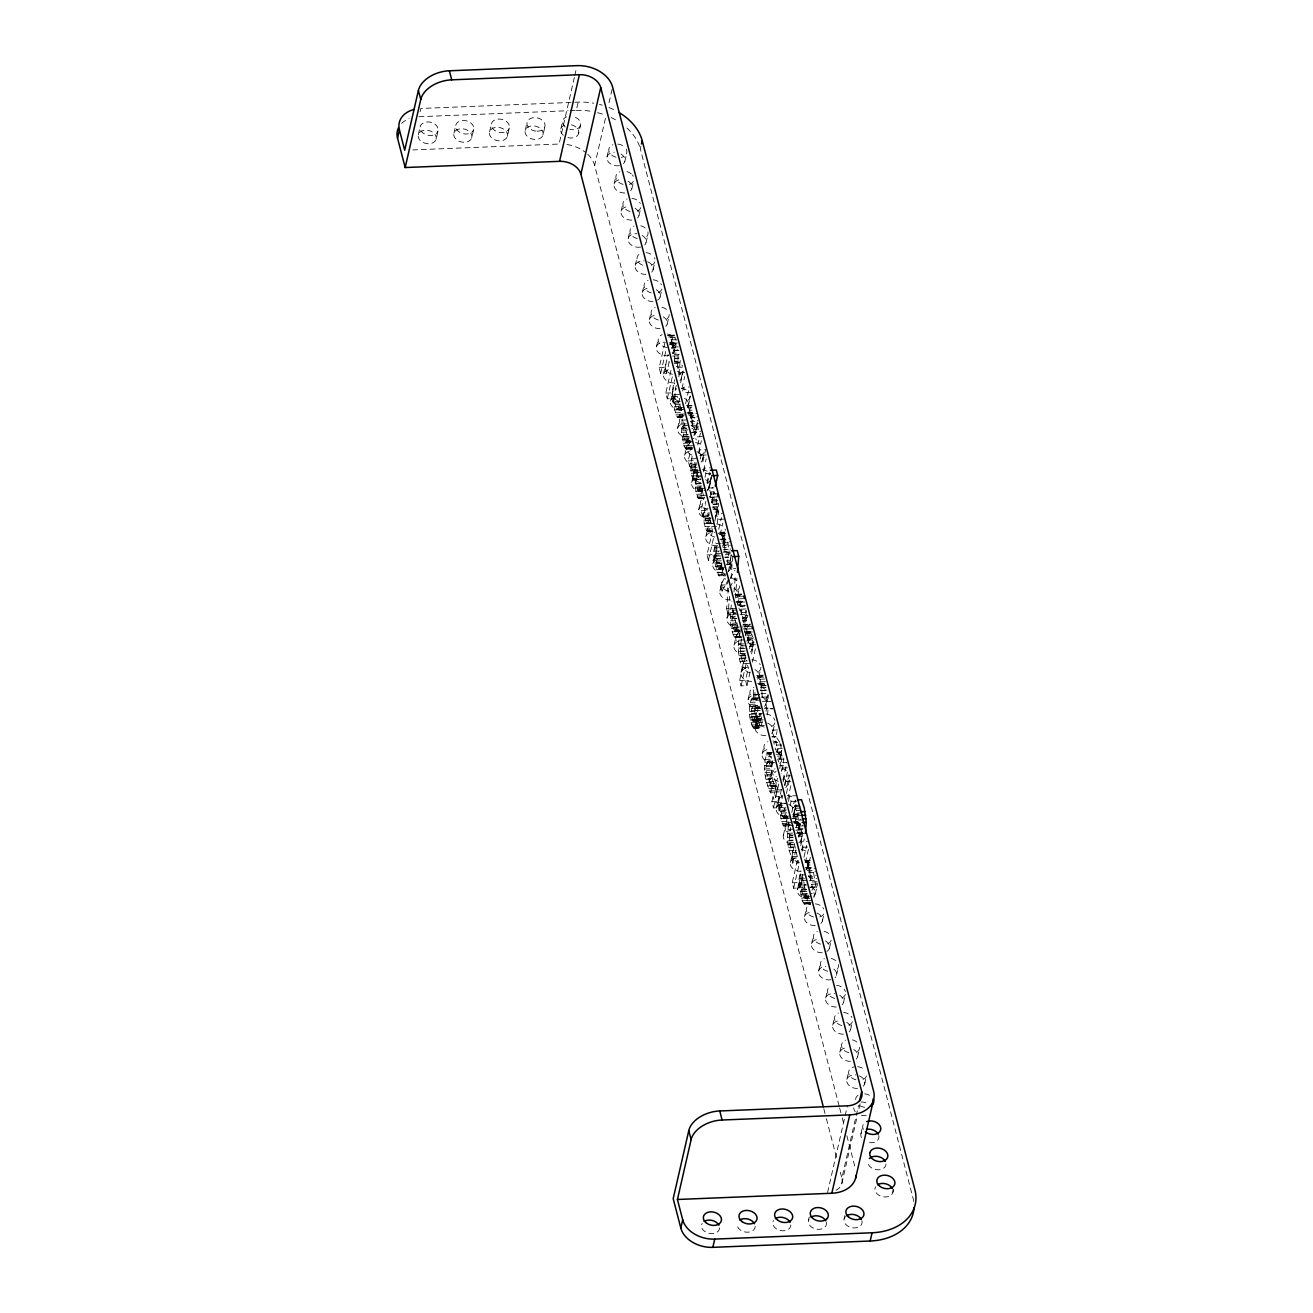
<?xml version="1.0" encoding="UTF-8"?>
<svg xmlns="http://www.w3.org/2000/svg" width="1313" height="1313" viewBox="0 0 1313 1313"><rect width="100%" height="100%" fill="white"/><g stroke="black" fill="none" stroke-linecap="round" stroke-linejoin="round"><path stroke-width="0.75" stroke-dasharray="5 3.75" d="M674.554 361.059C674.111 352.508 674.242 342.184 668.612 335.373L667.595 335.701L674.554 335.127L668.612 335.373M678.821 374.09L680.495 358.039L674.57 358.268M779.692 763.46L781.612 761.261L781.596 749.723L775.671 749.969L773.734 742.305L779.676 742.075L781.284 748.197M681.907 436.179L687.848 435.932L689.949 445.665L692.361 449.128L686.42 449.374L684.024 445.911L681.562 432.305L682.235 416.319M741.369 637.708L734.607 637.544C729.109 626.482 729.831 613.105 731.965 601.223M787.702 840.894L793.626 840.648L798.731 863.018L792.806 863.265L791.673 856.568C786.11 846.032 787.094 833.164 789.08 821.774M800.142 891.051L806.084 890.821L808.184 900.554L810.581 904.017L804.656 904.247L802.243 900.784L799.781 887.194L800.47 871.192M714.814 562.85L720.755 562.621L722.905 572.353L725.695 575.882L718.802 575.783L714.814 562.85L715.175 543.484L721.116 543.254M759.833 707.362L755.878 707.526C759.357 750.511 743.552 714.896 751.742 698.811L758.586 698.45M756.583 718.539L762.525 718.293C759.899 744.619 752.71 708.183 756.157 702.11L750.232 702.34M750.1 671.961L746.966 685.632L741.041 685.878L739.629 680.446L742.551 667.693C736.97 656.927 738.021 643.895 740.072 632.308M682.941 430.122L683.597 421.621L688.028 438.673L686.19 442.727L684.089 438.87L682.941 430.122L688.882 429.876M741.156 631.077C728.879 634.983 732.424 616.733 732.605 610.2L738.546 609.954M801.176 884.995L801.833 876.493L806.264 893.562L804.426 897.616L802.325 893.759L801.176 884.995L807.118 884.765M717.292 523.444L718.966 507.885L713.025 508.115L712.171 497.102L708.938 488.042L711.761 475.7M770.583 792.839C774.112 783.139 762.623 774.309 766.923 763.378L772.848 763.148C768.565 774.079 780.053 782.909 776.525 792.592L770.583 792.839C764.987 780.775 761.983 765.381 767.219 752.825L774.44 752.628M776.525 792.592L771.305 775.77L771.437 756.649L765.495 756.879M796.564 852.383L792.609 852.531L790.36 847.033L789.31 837.776L790.508 827.469M714.814 521.31L717.144 509.296L716.652 499.498L716.176 497.332L710.235 497.561L709.266 494.427M749.428 663.344L743.486 663.574L741.271 658.059L740.22 648.638L741.5 638.02M721.953 562.982C716.947 579.886 713.878 549.819 717.374 545.355M720.656 567.397L726.598 567.15L729.224 552.002L727.615 540.89L721.674 541.12M749.723 714.305L761.064 713.927L759.751 720.985L752.415 720.968L751.233 710.776L752.743 705.82L760.67 706.443M749.641 706.64L758.044 706.41L757.24 716.356L759.062 721.461M783.894 759.177L777.969 759.423L777.936 756.042L783.861 755.812L783.434 765.495L781.022 772.142M677.377 368.247L678.378 352.984L672.437 353.23L671.386 347.65L677.327 347.403L677.935 350.144L671.993 350.39M798.698 842.88A9.191 6.647 12.9 0 0 797.336 832.393C802.817 821.199 793.2 810.515 795.58 799.978M760.818 700.042L754.877 700.272L754.959 690.868M730.98 554.808L729.962 568.841L735.904 568.611M771.108 701.388L765.167 701.618L767.104 709.02L773.029 708.774L768.138 708.167L767.366 716.504M728.485 571.582L730.881 556.893L724.94 557.122M728.403 588.191L726.598 608.576L732.539 608.329L734.016 613.992L728.075 614.238L729.536 596.348M730.996 578.459L732.785 556.597M735.313 598.104L736.938 578.229M733.983 592.032L735.247 577.769L731.292 577.933M753.12 721.69L754.877 716.898L754.745 706.673M759.472 684.483L760.851 677.524L763.132 675.161L756.37 675.473L757.191 675.407C762.574 681.759 761.721 691.475 762.328 699.369M798.78 837.185L800.175 819.049M760.884 690.622C761.146 688.997 761.835 680.873 764.675 684.303L758.159 683.745L764.1 683.499M746.818 641.351L749.739 631.651L751.873 634.737L745.948 634.967L744.881 632.193L750.823 631.963M761.425 716.75L759.718 725.695L765.66 725.449M766.004 711.383L766.644 707.92L761.819 707.28M737.184 604.653L739.662 595.593L741.599 593.985L735.657 594.231C741.024 599.598 740.516 608.625 741.976 615.731L747.918 615.502L746.67 620.901L742.715 621.065M745.259 635.952L747.737 626.367L750.314 624.052L743.535 624.249L745.193 625.119L746.687 628.993L748.328 642.451L754.269 642.205M759.718 725.695L758.258 720.066L759.751 713.353M420.094 111.769L420.849 108.47L578.196 102.135A55.13 39.866 12.9 0 1 593.804 103.202M418.305 134.681L420.209 126.442M436.113 139.211A9.191 6.647 12.9 0 0 424.312 130.282A9.191 6.647 12.9 0 0 421.227 141.361A9.191 6.647 12.9 0 0 436.113 139.211L438.017 130.972A9.191 6.647 12.9 0 0 426.2 122.027A9.191 6.647 12.9 0 0 423.114 133.122A9.191 6.647 12.9 0 0 438.017 130.972M453.937 133.253L455.824 124.998M471.744 137.783A9.191 6.647 12.9 0 0 459.927 128.838A9.191 6.647 12.9 0 0 456.842 139.933A9.191 6.647 12.9 0 0 471.744 137.783L473.632 129.527A9.191 6.647 12.9 0 0 461.815 120.583A9.191 6.647 12.9 0 0 458.746 131.677A9.191 6.647 12.9 0 0 473.632 129.527M489.568 131.825L491.456 123.57M507.376 136.355A9.191 6.647 12.9 0 0 495.559 127.41A9.191 6.647 12.9 0 0 492.473 138.505A9.191 6.647 12.9 0 0 507.376 136.355L509.263 128.1A9.191 6.647 12.9 0 0 497.446 119.155A9.191 6.647 12.9 0 0 494.361 130.25A9.191 6.647 12.9 0 0 509.263 128.1M525.2 130.397L527.087 122.142M543.008 134.927A9.191 6.647 12.9 0 0 531.191 125.982A9.191 6.647 12.9 0 0 528.105 137.077A9.191 6.647 12.9 0 0 543.008 134.927L544.895 126.672M560.815 128.953L562.703 120.714M574.355 77.401L559.092 144.036L412.84 149.928M574.799 75.448L576.144 69.573M570.17 110.637L576.309 110.39L578.196 102.135M567.938 137.635A9.191 6.647 12.9 0 0 578.623 133.483L580.51 125.244A9.191 6.647 12.9 0 0 573.387 116.562M839.122 1105.956L594.658 165.454L605.424 118.433M609.019 102.742L612.613 87.068M607.049 156.805L608.953 148.55M614.107 183.935L615.994 175.679M624.857 161.335L626.761 153.079M621.164 211.065L623.051 202.826M913.717 1201.379A55.13 39.866 12.9 0 0 913.044 1198.178L640.334 148.943L641.466 144.003M631.914 188.465L633.424 181.867M628.221 238.211L630.109 229.956M638.971 215.595L640.859 207.356A9.191 6.647 12.9 0 1 635.426 211.672M635.262 265.341L637.166 257.085M646.029 242.741L647.916 234.485M642.32 292.471L644.207 284.232M653.07 269.871L654.957 261.615A9.191 6.647 12.9 0 1 649.525 265.932M649.377 319.617L651.264 311.362M660.127 297.001L662.015 288.762A9.191 6.647 12.9 0 1 656.582 293.078M656.434 346.747L658.322 338.491M667.185 324.147L669.072 315.891M669.203 361.879L666.627 373.187L660.685 373.417L659.192 367.706L664.805 343.235M660.685 373.417L666.298 348.946M663.475 373.877L665.363 365.638M666.627 373.187L665.133 367.459L668.153 354.28M674.242 351.277L676.129 343.021A9.191 6.647 12.9 0 1 670.68 347.338M676.244 385.382L673.224 398.561L667.283 398.807L665.789 393.096L671.435 368.477M667.283 398.807L672.896 374.336M673.224 398.561L671.731 392.85L674.767 379.605M670.533 401.023L674.685 383.035M672.962 402.205L673.7 398.939L679.642 398.692L678.903 401.959L672.962 402.205L671.55 396.772L677.492 396.542L678.903 401.959M683.794 409.344C671.534 413.956 675.046 394.737 676.031 388.763M678.788 376.765L679.691 372.777L678.279 367.345L684.221 367.115M681.283 378.407L683.17 370.168M680.626 382.805L683.334 371.037M681.972 388.517L684.713 376.536M682.612 390.995L683.466 387.269L689.407 387.04M677.59 428.153L679.478 419.897M685.567 403.797L688.554 390.765M687.323 407.752L689.949 396.28M688.34 405.553L690.228 397.297M684.647 455.283L686.535 447.044M690.277 440.167L688.045 447.897L686.42 449.374M689.62 466.312L690.375 463.046L696.317 462.816L695.562 466.082L689.62 466.312L688.209 460.879L691.36 447.159M694.052 435.374L694.954 431.452L700.896 431.222M695.398 432.683L697.285 424.427M699.648 472.319C688.11 476.225 691.672 458.598 692.706 452.87M691.721 432.551L697.663 432.322L698.483 428.711M697.745 444.959L700.436 433.175M691.688 482.429L693.576 474.174M698.647 452.624L701.388 440.643M698.844 453.543L699.714 449.768L705.655 449.522L702.176 464.654M697.58 470.694C695.841 477.374 693.034 494.607 704.802 490.422M700.239 459.074L701.126 455.201L699.714 449.768M702.439 459.813L703.965 453.215M703.505 470.448L706.181 458.828M703.604 471.859L704.474 468.084L710.415 467.838M702.34 488.994L700.108 497.2L698.204 498.3L695.874 491.308L695.086 479.311L701.027 479.081L693.33 479.852L691.163 473.304L690.375 463.046M704.999 477.374L705.885 473.501L704.474 468.084M698.746 509.559L700.633 501.303M706.936 482.971L709.102 473.517M702.537 515.993L703.243 512.907L709.184 512.661L708.478 515.746L702.537 515.993L701.126 510.56L704.195 497.135M707.28 483.709L709.906 472.188M707.822 490.701L710.924 477.144M713.172 523.542L707.231 523.772C703.391 517.306 703.834 508.377 705.885 501.336M709.496 486.959L711.383 478.703M710.136 496.888L712.335 487.304M711.4 502.945L713.944 491.833L709.988 491.981M705.803 536.689L707.691 528.45M717.029 548.407L714.354 560.126L708.413 560.356L707.001 554.939L712.368 531.502M715.503 517.847L716.389 513.941L722.331 513.695M716.553 514.089L718.441 505.833M708.413 560.356L713.78 536.935M714.354 560.126L712.943 554.693L715.618 542.975M718.753 529.32L721.428 517.601M712.844 563.835L714.748 555.58M720.164 534.752L722.839 523.034M723.611 541.219L725.498 532.98A9.191 6.647 12.9 0 1 720.066 537.296M719.901 590.965L721.789 582.709M730.652 568.365L732.178 561.751M726.959 618.095L728.846 609.839M737.709 595.495L739.596 587.239M734.016 645.241L735.904 636.986M744.766 622.625L746.654 614.386A9.191 6.647 12.9 0 1 741.221 618.702M744.619 631.208L745.226 628.517L739.416 606.163L741.287 601.42L743.289 602.486L737.364 602.716L736.691 601.748L742.633 601.502M741.057 672.371L742.961 664.115M743.486 663.574L745.21 656.04M748.328 642.451L749.017 639.447L754.959 639.201M741.041 685.878L746.851 660.488M749.526 648.786L750.429 644.88L749.017 639.447M751.824 649.771L753.711 641.515A9.191 6.647 12.9 0 1 748.279 645.832M746.966 685.632L745.554 680.2L748.476 667.447L747.146 665.182M751.578 653.923L753.317 646.373L752.382 637.1L746.457 637.33M752.333 662.212L755.467 648.54M748.115 699.501L750.002 691.245M758.865 676.901L760.769 668.645M755.172 726.647L757.059 718.392M765.922 704.031L767.81 695.775M762.229 753.777L764.117 745.521M772.98 731.177L774.489 724.563M779.676 742.075L775.901 736.495L777.017 731.587M769.27 780.907L771.174 772.651M780.037 758.307L781.924 750.051A9.191 6.647 12.9 0 1 776.492 754.368M771.88 801.734L773.062 796.597L779.003 796.367L780.611 802.538L779.43 807.676L773.488 807.922L771.88 801.734L777.821 801.504L779.43 807.676M774.293 792.051L780.234 791.805L781.645 797.237L775.704 797.483L774.293 792.051L777.427 778.314M779.676 768.499L781.022 762.623L782.433 768.056L781.087 773.931M775.704 797.483L778.839 783.746M773.488 807.922L774.67 802.785L773.062 796.597M776.328 808.037L779.003 796.367M782.925 780.037L786.963 762.377L779.791 762.64M777.772 805.443L783.713 805.214L785.125 810.63L779.183 810.876L777.772 805.443L781.366 789.753M783.155 781.908L784.518 776.016L790.442 775.786M784.337 785.469L787.931 769.779M779.183 810.876L779.938 807.61L785.863 807.364M790.016 818.015C777.099 822.348 781.448 801.652 782.712 795.432M785.01 785.437L785.929 781.448L784.518 776.016M787.078 785.437L788.982 777.181M786.405 793.429L789.556 779.709M787.751 799.19L790.951 785.207M788.407 801.537L789.687 795.941L795.629 795.711M783.385 835.183L785.272 826.927M787.603 816.653L785.453 824.597L783.467 825.861L780.94 818.656L779.938 807.61M790.229 805.197L791.099 801.373L789.687 795.941M791.788 812.468L794.349 801.291M794.135 812.566L796.023 804.327A9.191 6.647 12.9 0 1 790.59 808.644M793.101 818.327L796.17 804.951M790.442 862.313L792.33 854.057M792.609 852.531L794.25 845.359M792.806 863.265L796.22 848.362M801.193 839.713L802.703 833.115M800.602 843.323L802.243 836.151L801.242 827.206L795.301 827.453M802.703 874.327L799.568 887.998L793.626 888.228L792.215 882.796L798.041 857.422M800.717 845.703L801.619 841.814L807.544 841.567M801.718 849.987L804.278 838.81M793.626 888.228L799.453 862.854M802.128 851.136L803.014 847.23L801.619 841.814M799.568 887.998L798.156 882.566L800.848 870.847M803.966 857.192L806.658 845.474M797.483 889.443L799.387 881.204M805.378 862.608L808.956 847L803.014 847.23M808.25 866.843L810.137 858.587M808.513 895.056L806.28 902.786L804.656 904.247M804.541 916.589L806.428 908.333M809.957 887.44L815.898 887.194L816.719 883.6M813.83 897.501L814.437 894.81L808.627 872.456L810.498 867.712L812.517 868.779L805.903 868.796M815.291 893.972L817.178 885.733M811.598 943.719L813.486 935.463M822.348 921.119L823.858 914.521M818.656 970.849L820.543 962.61M829.406 948.249L831.293 939.993A9.191 6.647 12.9 0 1 825.861 944.31M825.696 997.995L827.584 989.739M836.463 975.378L838.351 967.139M832.754 1025.125L834.641 1016.869M843.504 1002.525L845.391 994.269A9.191 6.647 12.9 0 1 839.959 998.586M839.811 1052.255L841.699 1044.016M850.561 1029.655L852.449 1021.399A9.191 6.647 12.9 0 1 847.016 1025.716M808.496 1220.319L809.251 1217.02M846.869 1079.401L848.756 1071.145M857.619 1056.784L859.506 1048.545M827.567 1192.467L847.41 1105.825M836.004 1190.3A18.382 13.294 12.9 0 0 841.863 1178.188L858.538 1105.333M841.846 1183.44L857.176 1116.477M858.981 1108.599L860.343 1102.69M864.66 1083.931L866.564 1075.675A9.191 6.647 12.9 0 1 861.115 1079.992M860.967 1133.661L862.854 1125.422M844.111 1218.891L844.883 1215.575M892.873 1192.467L893.644 1189.168M693.707 472.565L695.808 466.788M698.467 490.865L700.568 485.104M670.746 342.988L673.536 335.472M677.853 409.574L679.625 404.027M783.648 818.426L785.847 812.698M798.32 814.044L792.379 814.273L799.157 814.175L796.646 816.144L794.299 825.27L783.467 825.861M673.7 398.939L674.718 409.984L677.245 417.173L679.231 415.909L680.495 411.806M721.855 539.512L725.449 532.028L718.556 532.865L724.497 532.618M723.397 568.578L721.641 574.175L719.754 576.128M738.677 631.438L735.428 637.954M688.882 412.413L690.638 407.014L692.575 405.405L685.649 405.963L691.59 405.733M807.118 867.286L808.874 861.886L810.81 860.278L803.884 860.852L809.826 860.606M672.223 348.7L673.914 343.3L675.883 343.382L669.942 343.629L670.664 345.221L676.589 344.974M710.021 517.519L707.231 523.772M796.449 827.239L798.616 821.577L799.666 822.036L800.717 824.876L794.792 825.122M723.315 545.125L725.203 539.61L727.041 539.659L720.509 539.282M735.214 631.323L737.053 627.269L732.605 610.2M766.923 763.378L768.203 760.851L774.145 760.604M729.273 580.001L726.45 584.892L727.96 590.752L722.035 590.981L729.306 578.015M729.782 587.502L735.247 577.769M722.035 590.981L720.509 585.122L725.236 576.981M730.225 578.376L734.952 570.236M688.34 414.137L694.282 413.89L692.263 412.824L690.408 417.583L696.218 439.937M776.131 771.125L775.097 772.389L773.899 771.929L768.203 760.851M694.183 480.23L695.086 479.311M703.243 512.907L704.244 523.592L706.427 530.616L708.084 531.322L710.563 526.694L716.504 526.447M677.902 417.403L684.516 416.746L678.575 416.992M418.962 116.726L568.135 110.719M669.548 335.997L675.473 335.767M668.645 337.031L672.601 336.867M670.483 337.49L676.425 337.244M671.435 339.87L677.377 339.64M669.253 342.857L675.194 342.627M672.404 343.202L678.345 342.956M669.417 344.679L673.372 344.515M673.306 347.075L679.248 346.829M673.946 350.784L679.871 350.538M674.357 354.461L680.282 354.231M672.683 356.086L678.624 355.839M674.718 358.777L678.673 358.63M674.587 361.256L678.542 361.108M674.554 362.454L680.495 362.224M674.324 363.553L678.296 363.406M676.244 366.327L680.2 366.179M659.192 367.706L665.133 367.459M679.691 372.777L685.632 372.531M665.789 393.096L671.731 392.85M690.819 392.456L684.877 392.702L683.466 387.269M674.669 394.753L680.61 394.507M675.177 401.515L681.102 401.286M673.93 403.091L679.871 402.861L682.514 416.106L676.589 416.336M675.555 404.371L681.496 404.141M674.258 406.767L681.972 406.439M686.633 405.635L693.576 406.012M678.706 407.588L684.647 407.358M687.651 406.259L688.652 407.785L694.593 407.555M676.54 408.376L682.481 408.146M676.999 409.377L682.924 409.131M674.718 409.984L683.367 409.508M688.652 407.785L689.653 410.263L695.595 410.017M675.309 412.807L681.25 412.577M686.994 412.791L692.936 412.561M688.307 412.988L692.263 412.824M687.667 413.168L693.609 412.922M679.871 414.186L685.813 413.956M689.653 410.263L690.654 413.644L696.596 413.414M675.949 414.892L681.874 414.645M679.231 415.909L685.173 415.679M688.997 415.712L694.938 415.482L695.595 417.665L689.653 417.911L690.474 421.785L696.415 421.555L697.663 432.322M677.245 417.173L683.843 417.157M690.654 413.644L691.459 417.107L697.384 416.861M681.742 420.144L687.684 419.897M691.459 417.107L692.066 420.587L698.007 420.341M681.463 424.099L687.405 423.869M692.066 420.587L692.542 423.935L698.483 423.689M683.055 425.707L688.997 425.461M691.065 425.839L697.006 425.609M698.893 426.922L692.952 427.152L692.542 423.935M681.398 428.219L687.339 427.989M693.428 429.417L697.384 429.253M681.562 432.305L687.487 432.075M691.639 432.24L697.58 431.993M683.269 434.603L689.21 434.357M683.597 436.72L689.538 436.49M702.307 436.655L696.366 436.884L694.954 431.452M684.089 438.87L693.97 438.444M682.465 439.839L688.406 439.592M684.647 440.758L690.589 440.512M687.109 441.611L693.051 441.381M685.173 441.972L691.114 441.742M685.698 442.629L691.623 442.383M686.19 442.727L692.132 442.497M683.236 443.285L689.177 443.039M684.024 445.911L689.949 445.665M688.849 445.878L694.79 445.649M684.795 447.799L690.736 447.569M688.045 447.897L693.986 447.667M685.599 448.948L691.524 448.718M687.241 449.03L693.182 448.783M701.126 455.201L707.067 454.954M691.327 458.861L697.269 458.614M688.209 460.879L694.15 460.65M691.721 465.163L697.663 464.933M690.523 466.903L696.464 466.673M692.033 467.805L697.974 467.576M692.46 469.873L698.385 469.627M690.786 470.3L696.711 470.054L698.434 478.129L700.124 480M694.905 470.366L700.847 470.136M692.903 471.367L698.844 471.137M693.313 472.253L700.042 472.106M691.163 473.304L697.105 473.057M705.885 473.501L711.827 473.271M691.738 475.963L697.663 475.733M696.333 475.979L702.274 475.749M696.071 476.98L702.012 476.734M692.509 478.375L698.434 478.129M693.33 479.852L699.255 479.606M696.497 483.644L702.422 483.414M695.217 483.939L701.158 483.709M696.809 486.204L702.75 485.974M695.463 487.911L701.405 487.665L704.145 498.054M697.219 488.173L703.144 487.944M708.938 488.042L714.879 487.796M699.665 488.682L705.606 488.436M697.663 489.683L703.604 489.437M698.073 490.57L704.014 490.323M695.874 491.308L701.815 491.078M696.497 494.279L702.422 494.049M711.498 494.016L717.423 493.77M700.765 495.461L706.706 495.231M697.039 496.117L702.98 495.871M697.613 497.463L706.049 496.954M712.171 497.102L718.096 496.856M698.204 498.3L705.409 497.939M698.828 498.53L704.753 498.3M716.652 499.498L710.71 499.728L711.055 502.026L716.996 501.779M712.647 500.483L718.588 500.237M712.926 504.159L718.868 503.913M713.222 504.34L717.177 504.176M713.271 506.867L717.243 506.703M704.195 508.738L708.15 508.591M713.189 509.46L717.144 509.296M701.126 510.56L707.067 510.314L708.478 515.746M714.896 512.086L718.868 511.939M704.704 515.238L710.645 515.008M703.44 516.567L709.381 516.321L712.368 530.37M705.114 518.126L711.055 517.896M723.742 519.127L717.801 519.374L716.389 513.941M703.768 520.178L709.709 519.932M705.655 520.637L711.58 520.391M706.164 522.311L712.106 522.065M706.689 523.345L712.631 523.116M704.244 523.592L713.714 523.345M704.917 526.677L710.858 526.447M705.655 529.057L715.7 528.729M706.427 530.616L714.863 530.271M708.084 531.322L714.009 531.092M707.231 531.371L713.172 531.141M719.508 532.274L726.417 532.307M720.476 532.553L721.411 533.718L727.353 533.472M719.606 534.227L723.578 534.063M721.411 533.718L722.331 535.753L728.272 535.523M722.331 535.753L723.217 538.675L729.158 538.445M719.885 539.266L726.45 539.052M721.247 539.774L725.203 539.61M723.217 538.675L723.972 542.039L729.913 541.793M728.173 542.712L722.248 542.942L723.053 547.357L728.978 547.127M722.708 545.092L728.649 544.862M723.972 542.039L724.513 545.568L730.455 545.322M714.666 547.308L720.607 547.061M724.513 545.568L724.858 549.277L730.799 549.047M723.233 549.737L729.175 549.507M714.387 551.197L720.328 550.968M723.282 552.231L729.224 552.002M716.127 553.577L722.052 553.331M730.947 552.937L725.006 553.183L724.858 549.277M707.001 554.939L712.943 554.693M714.321 555.186L720.263 554.956L720.41 558.878L714.469 559.125M725.17 554.743L729.125 554.578M716.028 556.154L721.953 555.908M724.907 557.401L728.863 557.237M716.077 558.632L722.002 558.402M716.274 561.028L722.199 560.782M726.631 560.93L730.602 560.782M716.603 563.293L722.544 563.064M726.122 564.754L730.077 564.59M717.079 565.476L723.02 565.23M715.355 566.395L721.297 566.149M717.637 567.282L723.578 567.052M718.211 568.513L725.974 568.381M718.802 569.153L725.35 568.956M716.11 569.744L722.052 569.497M716.964 572.583L722.905 572.353M721.641 574.175L727.583 573.929M717.866 574.602L723.808 574.355M718.802 575.783L726.647 575.357M720.509 585.122L726.45 584.892M734.673 594.559L740.614 594.313M736.659 594.838L742.6 594.592M735.707 595.741L739.662 595.593M737.66 596.381L743.601 596.135M738.677 598.843L744.602 598.597M736.019 601.387L741.96 601.141M737.332 601.567L741.287 601.42M739.679 602.224L745.62 601.994M736.675 602.503L740.647 602.339M740.466 605.687L746.408 605.457M730.75 608.723L736.691 608.477M741.074 609.166L747.015 608.937M730.488 612.695L736.412 612.449M741.55 612.514L747.491 612.268M732.063 614.287L738.004 614.041M740.089 614.418L746.03 614.189L746.67 620.901M730.422 616.798L736.363 616.568M742.436 617.996L746.408 617.849M731.965 618.702L737.906 618.456M730.57 620.885L736.511 620.655L738.185 631.619L740.548 637.297L734.607 637.544M742.633 620.737L746.588 620.589M732.277 623.183L738.218 622.953M730.931 624.758L736.872 624.528M732.621 625.316L738.562 625.07M742.682 625.021L748.623 624.775M745.193 625.119L751.134 624.89M743.782 626.514L747.737 626.367M745.981 626.711L751.922 626.465M733.114 627.466L742.977 627.023M731.489 628.418L737.43 628.172M733.655 629.337L739.596 629.091M742.912 628.943L746.867 628.779M746.687 628.993L752.628 628.746M736.117 630.191L742.058 629.961M734.197 630.568L740.138 630.322M734.706 631.208L740.647 630.962M732.26 631.865L738.185 631.619M744.34 631.734L750.281 631.487M747.376 632.144L753.317 631.914M745.423 633.276L751.348 633.03M733.031 634.491L738.973 634.261M747.819 635.328L753.76 635.082M733.819 636.378L739.761 636.149M737.069 636.477L743.01 636.247M736.265 637.609L742.19 637.363M748.131 638.643L754.056 638.413M738.825 640.104L744.766 639.874M752.792 639.923L746.867 640.153L747.163 643.304M749.149 643.222L753.104 643.058M738.562 644.076L744.487 643.83M750.429 644.88L756.37 644.634M740.319 646.012L746.26 645.783M749.346 646.538L753.317 646.373M738.48 648.08L744.422 647.851M740.22 648.638L746.161 648.409M740.286 651.199L746.211 650.953M738.595 651.74L744.537 651.511L745.948 661.457L740.007 661.686M740.466 653.611L746.408 653.365M738.891 655.351L744.832 655.121M740.811 655.893L746.736 655.663M741.271 658.059L747.212 657.813M739.367 658.732L745.308 658.502M742.255 661.194L748.197 660.964M742.551 667.693L748.476 667.447M758.044 676.031L763.985 675.785M757.585 676.179L761.54 676.014M758.865 677.311L764.806 677.065M756.895 677.689L760.851 677.524M759.653 679.248L765.594 679.002M739.629 680.446L745.554 680.2M760.424 681.841L766.365 681.595M757.585 683.466L763.51 683.236M758.454 684.303L762.41 684.139M765.233 685.599L759.291 685.846L758.733 684.533M761.31 685.928L767.252 685.698M761.917 690.375L767.859 690.129M760.9 693.724L766.841 693.477L767.104 700.912L763.969 700.469M754.712 694.511L760.654 694.265M753.285 689.752L753.416 694.774L759.357 694.528M761.13 697.219L767.071 696.99M754.729 697.827L760.67 697.597M751.742 698.811L757.683 698.565M752.661 698.697L759.669 699.156M750.954 699.96L756.879 699.714M762.361 701.339L768.302 701.109L768.187 695.184M749.871 704.359L755.812 704.113M752.743 705.82L759.521 705.524M751.643 708.249L757.585 708.002M764.182 708.331L768.138 708.167M751.233 710.776L757.174 710.546M755.123 710.694L762.197 710.514M749.559 711.597L755.5 711.351M751.118 713.665L762.426 713.369M751.299 716.603L757.24 716.356M754.877 716.898L760.818 716.668M750.035 717.21L755.976 716.98M751.807 719.294L757.749 719.048M754.45 719.376L760.391 719.13M750.494 720.115L756.436 719.885M758.258 720.066L764.199 719.819M752.415 720.968L758.356 720.739M753.826 721.231L759.751 720.985M751.102 722.839L762.246 722.281M751.742 724.989L757.667 724.743M755.796 725.564L761.737 725.318M752.365 726.614L758.307 726.384M755.352 727.057L761.294 726.828M753.022 727.747L758.963 727.5M754.86 728.026L760.801 727.779M753.678 728.37L760.227 728.223M777.394 729.946L771.453 730.192L775.819 741.254L777.706 752.316L783.631 752.086M771.929 736.642L775.901 736.495M772.044 737.053L775.999 736.888M776.705 745.095L782.646 744.848M777.312 748.722L783.254 748.476M775.967 752.185L781.908 751.939M767.219 752.825L773.784 752.365M766.611 753.58L775.08 753.35M776.131 754.319L782.072 754.089M766.037 754.909L771.978 754.663M778.117 758.159L782.072 757.995M765.036 759.423L770.977 759.193M767.531 761.507L774.9 761.097M764.757 762.279L770.698 762.049M769.779 762.886L775.72 762.64M764.658 765.463L770.583 765.216M779.479 765.66L783.434 765.495M766.497 766.497L772.438 766.267M782.433 768.056L788.374 767.81M764.724 768.958L770.665 768.712M766.529 770.304L772.471 770.075M764.97 772.536L770.912 772.307M766.973 774.424L772.914 774.178M765.381 775.999L771.305 775.77M767.81 778.445L773.751 778.199M765.955 779.348L771.88 779.118M768.778 781.563L774.719 781.333M785.929 781.448L791.854 781.202M766.694 782.581L772.618 782.335M769.861 783.894L775.802 783.664M770.928 785.42L776.869 785.19M767.629 785.929L773.57 785.683M771.913 786.159L777.854 785.929M772.028 786.602L777.953 786.356M768.614 788.752L774.555 788.506M769.599 791.05L775.54 790.803M791.099 801.373L797.04 801.143M774.67 802.785L780.611 802.538M780.89 803.425L786.832 803.179M794.463 805.443L800.405 805.197M795.022 806.494L800.946 806.248M795.793 808.25L801.734 808.004M781.399 810.187L787.324 809.957M796.646 810.466L802.588 810.219M780.152 811.762L786.093 811.532L785.945 808.759M781.777 813.059L787.718 812.813M797.418 813.026L803.359 812.78M780.48 815.439L788.194 815.11M793.512 814.848L797.467 814.684M793.216 814.421L799.962 815.061M797.976 815.504L803.917 815.258M784.928 816.259L790.869 816.029M792.675 816.309L796.646 816.144M782.761 817.047L788.703 816.817M794.02 815.307L794.792 816.932L800.733 816.702M783.221 818.048L789.162 817.802M780.94 818.656L786.864 818.426L789.408 825.614M791.854 818.59L795.826 818.426M794.792 816.932L795.514 819.312L801.455 819.082M798.616 820.165L804.557 819.936M781.547 821.478L787.472 821.249M792.675 821.823L799.141 821.511M793.741 822.266L799.666 822.036M786.093 822.857L792.034 822.627M795.514 819.312L796.236 822.43L804.639 822.069M782.171 823.563L788.112 823.317M794.267 823.399L800.191 823.153M785.453 824.597L791.394 824.351M782.811 825.007L788.752 824.777M784.124 826.074L790.065 825.844M796.236 822.43L796.712 825.434L802.637 825.188M798.468 826.107L804.409 825.861M802.949 828.388L797.024 828.618L796.712 825.434M787.882 829.389L793.823 829.143M797.828 829.718L805.969 829.553M795.744 830.226L801.685 829.98M797.237 832.311L803.179 832.065M787.619 833.328L793.561 833.082M796.088 833.263L802.03 833.033M799.519 833.46L805.46 833.23M789.392 835.199L793.347 835.052M798.271 836.315L802.243 836.151M787.57 837.234L793.495 836.988M789.31 837.776L793.265 837.612M789.359 840.271L793.315 840.123M789.556 842.651L793.512 842.503M788.013 844.456L793.955 844.21A9.191 6.647 12.9 0 1 783.385 837.809A9.191 6.647 12.9 0 1 790.524 830.653M789.884 844.915L793.856 844.751M790.36 847.033L794.316 846.885M788.489 847.755L794.431 847.509M789.113 850.627L795.054 850.381M791.673 856.568L797.615 856.339M791.476 858.144L797.401 857.914M804.869 860.524L811.811 860.901M804.918 862.05L808.874 861.886M805.887 861.131L806.888 862.674L812.829 862.428M806.888 862.674L807.889 865.136L813.83 864.89M805.23 867.68L811.171 867.433M806.543 867.86L810.498 867.712M811.844 867.795L805.903 868.041L807.232 870.601L813.174 870.355L815.898 887.194M807.889 865.136L808.89 868.533L814.831 868.287M808.89 868.533L809.694 871.98L815.619 871.75M813.83 872.554L807.889 872.784L808.71 876.674L814.651 876.428M799.978 875.016L805.919 874.77M809.694 871.98L810.302 875.459L816.226 875.229M799.699 878.988L805.64 878.742M810.302 875.459L810.778 878.807L816.702 878.578M801.291 880.58L807.232 880.35M809.3 880.728L815.242 880.481M792.215 882.796L798.156 882.566M817.129 881.794L811.188 882.041L810.778 878.807M799.633 883.107L805.575 882.861M811.664 884.305L815.619 884.141M799.781 887.194L805.722 886.948M809.875 887.112L815.816 886.882M801.504 889.475L807.446 889.246M801.833 891.609L807.774 891.363M802.325 893.759L812.205 893.316M800.7 894.711L806.642 894.481M802.883 895.63L806.839 895.466M805.345 896.484L811.27 896.254M803.408 896.861L809.35 896.615M803.933 897.501L809.858 897.255M804.426 897.616L808.398 897.452M801.472 898.158L807.413 897.911M802.243 900.784L808.184 900.554M807.085 900.767L813.026 900.521M803.031 902.688L808.972 902.441M806.28 902.786L812.222 902.54M803.835 903.836L809.76 903.59M805.476 903.902L811.418 903.672M755.878 707.526L760.703 708.15M631.323 173.89L629.961 172.906A9.191 6.647 12.9 0 0 624.906 171.232M768.499 752.858L772.914 762.197M713.944 491.833L715.191 494.197M737.364 602.716L738.021 604.308L743.962 604.062L744.602 606.261L738.677 606.491L739.498 610.364L745.439 610.135L746.03 614.189M777.706 759.193L778.855 761.967M694.626 462.455L695.562 466.082M726.598 608.576L728.075 614.238M839.631 1107.942L841.699 1115.886M842.207 1117.872L844.275 1125.799M846.852 1135.729L855.616 1169.456M823.809 1108.746L825.861 1116.674M826.386 1118.66L837.218 1160.331M840.304 1172.23L841.863 1178.188M786.421 815.192L786.864 818.426M753.416 694.774L753.744 699.402M804.393 859.523A9.191 6.647 12.9 0 1 805.755 870.027M801.111 871.356A9.191 6.647 12.9 0 1 790.426 864.939A9.191 6.647 12.9 0 1 797.582 857.799M846.704 1022.335A9.191 6.647 12.9 0 1 849.199 1031.936M843.422 1034.168A9.191 6.647 12.9 0 1 832.754 1027.751A9.191 6.647 12.9 0 1 839.893 1020.611M576.309 110.39A55.13 39.866 12.9 0 1 591.917 111.457M597.563 112.672A55.13 39.866 12.9 0 1 605.785 115.265M611.021 117.497A55.13 39.866 12.9 0 1 617.192 120.796M626.925 128.001A55.13 39.866 12.9 0 1 640.334 148.943M826.304 1222.222A9.191 6.647 12.9 0 1 816.505 1229.181A9.191 6.647 12.9 0 1 809.005 1219.104M790.853 1224.98A9.191 6.647 12.9 0 1 779.988 1230.412A9.191 6.647 12.9 0 1 773.39 1220.548M755.024 669.581A9.191 6.647 12.9 0 1 757.519 679.182M751.725 681.414A9.191 6.647 12.9 0 1 741.057 674.997A9.191 6.647 12.9 0 1 748.197 667.857M697.022 451.721A9.191 6.647 12.9 0 1 701.093 462.094M695.299 464.342A9.191 6.647 12.9 0 1 684.631 457.909A9.191 6.647 12.9 0 1 691.787 450.769M670.385 343.957A9.191 6.647 12.9 0 1 672.88 353.558M668.793 355.593A9.191 6.647 12.9 0 1 656.418 349.373A9.191 6.647 12.9 0 1 665.346 342.283M684.483 398.233A9.191 6.647 12.9 0 1 687.815 406.751M681.201 410.066A9.191 6.647 12.9 0 1 670.533 403.649A9.191 6.647 12.9 0 1 677.672 396.493M691.541 425.363A9.191 6.647 12.9 0 1 694.035 434.964M689.965 436.999A9.191 6.647 12.9 0 1 677.803 431.435A9.191 6.647 12.9 0 1 684.73 423.639M816.932 913.011A9.191 6.647 12.9 0 1 820.986 923.4M815.209 925.632A9.191 6.647 12.9 0 1 804.541 919.215A9.191 6.647 12.9 0 1 811.68 912.059M788.719 804.475A9.191 6.647 12.9 0 1 792.773 814.848M786.996 817.096A9.191 6.647 12.9 0 1 776.196 810.006A9.191 6.647 12.9 0 1 785.24 803.589M811.45 886.669A9.191 6.647 12.9 0 1 813.945 896.254M809.858 898.305A9.191 6.647 12.9 0 1 797.483 892.069A9.191 6.647 12.9 0 1 806.395 884.995M839.664 995.205A9.191 6.647 12.9 0 1 842.142 1004.806M836.365 1007.038A9.191 6.647 12.9 0 1 825.565 999.948A9.191 6.647 12.9 0 1 834.608 993.531M833.985 969.06A9.191 6.647 12.9 0 1 835.101 977.66M831.014 979.711A9.191 6.647 12.9 0 1 818.869 974.148A9.191 6.647 12.9 0 1 825.795 966.335M820.609 944.145A9.191 6.647 12.9 0 1 813.486 938.089A9.191 6.647 12.9 0 1 817.359 931.606M824.17 931.327A9.191 6.647 12.9 0 1 830.784 936.054M802.555 832.672A9.191 6.647 12.9 0 1 797.648 835.774M792.396 835.593A9.191 6.647 12.9 0 1 785.272 829.553A9.191 6.647 12.9 0 1 789.146 823.07M794.184 822.463A9.191 6.647 12.9 0 1 800.602 825.122M817.195 883.107A9.191 6.647 12.9 0 1 811.746 890.05M806.51 889.869A9.191 6.647 12.9 0 1 799.371 883.813A9.191 6.647 12.9 0 1 803.244 877.33M808.283 876.739A9.191 6.647 12.9 0 1 815.833 880.531M635.115 208.291A9.191 6.647 12.9 0 1 637.609 217.876M631.832 220.124A9.191 6.647 12.9 0 1 621.164 213.691A9.191 6.647 12.9 0 1 628.303 206.551M825.549 940.929A9.191 6.647 12.9 0 1 826.911 951.433M822.266 952.762A9.191 6.647 12.9 0 1 811.598 946.345A9.191 6.647 12.9 0 1 818.738 939.205M621.016 154.015A9.191 6.647 12.9 0 1 623.511 163.616M619.424 165.651A9.191 6.647 12.9 0 1 607.263 160.088A9.191 6.647 12.9 0 1 614.189 152.292M859.244 1075.823A9.191 6.647 12.9 0 1 863.314 1086.196M857.52 1088.444A9.191 6.647 12.9 0 1 846.721 1081.354A9.191 6.647 12.9 0 1 855.781 1074.937M853.762 1049.481A9.191 6.647 12.9 0 1 856.257 1059.066M850.479 1061.314A9.191 6.647 12.9 0 1 839.811 1054.881A9.191 6.647 12.9 0 1 846.951 1047.741M885.996 1164.04A9.191 6.647 12.9 0 1 876.034 1169.653A9.191 6.647 12.9 0 1 868.024 1160.807M878.774 1135.564A9.191 6.647 12.9 0 1 875.623 1141.752A9.191 6.647 12.9 0 1 866.383 1141.768M861.476 1137.6A9.191 6.647 12.9 0 1 863.462 1130.493M892.889 1189.841A9.191 6.647 12.9 0 1 883.075 1196.8A9.191 6.647 12.9 0 1 875.59 1186.722M647.654 261.763A9.191 6.647 12.9 0 1 651.724 272.152M645.93 274.384A9.191 6.647 12.9 0 1 635.131 267.294A9.191 6.647 12.9 0 1 644.174 260.877M866.285 1115.377A9.191 6.647 12.9 0 1 861.033 1115.197M855.272 1111.717A9.191 6.647 12.9 0 1 853.745 1107.827M861.049 1102.017A9.191 6.647 12.9 0 1 867.877 1103.741M767.563 723.069A9.191 6.647 12.9 0 1 771.617 733.442M765.84 735.69A9.191 6.647 12.9 0 1 755.172 729.257A9.191 6.647 12.9 0 1 762.311 722.117M628.057 181.145A9.191 6.647 12.9 0 1 630.552 190.746M624.775 192.978A9.191 6.647 12.9 0 1 614.107 186.561A9.191 6.647 12.9 0 1 621.246 179.421M718.178 533.127A9.191 6.647 12.9 0 1 722.248 543.5M716.471 545.748A9.191 6.647 12.9 0 1 705.672 538.658A9.191 6.647 12.9 0 1 714.715 532.241M783.237 778.117A9.191 6.647 12.9 0 1 785.732 787.718M781.645 789.753A9.191 6.647 12.9 0 1 769.484 784.189A9.191 6.647 12.9 0 1 776.41 776.393M677.442 371.103A9.191 6.647 12.9 0 1 679.921 380.688M674.143 382.936A9.191 6.647 12.9 0 1 663.475 376.503A9.191 6.647 12.9 0 1 670.615 369.363M705.655 479.639A9.191 6.647 12.9 0 1 707.018 490.126M702.357 491.472A9.191 6.647 12.9 0 1 691.688 485.039A9.191 6.647 12.9 0 1 698.828 477.899M712.696 506.769A9.191 6.647 12.9 0 1 715.191 516.37M711.121 518.405A9.191 6.647 12.9 0 1 698.959 512.841A9.191 6.647 12.9 0 1 705.885 505.045M663.328 316.827A9.191 6.647 12.9 0 1 665.822 326.428M660.045 328.66A9.191 6.647 12.9 0 1 649.377 322.243A9.191 6.647 12.9 0 1 656.516 315.087M742.288 616.289A9.191 6.647 12.9 0 1 743.404 624.906M739.334 626.941A9.191 6.647 12.9 0 1 726.959 620.721A9.191 6.647 12.9 0 1 735.871 613.647M776.18 750.987A9.191 6.647 12.9 0 1 779.512 759.505M772.897 762.82A9.191 6.647 12.9 0 1 762.213 756.403A9.191 6.647 12.9 0 1 769.369 749.263M726.811 561.045A9.191 6.647 12.9 0 1 728.173 571.532M723.512 572.878A9.191 6.647 12.9 0 1 712.844 566.445A9.191 6.647 12.9 0 1 720 559.305M861.935 1220.795A9.191 6.647 12.9 0 1 851.251 1227.557A9.191 6.647 12.9 0 1 845.474 1216.609M571.5 124.817A9.191 6.647 12.9 0 1 578.623 133.483M563.293 135.288A9.191 6.647 12.9 0 1 564.688 125.096M762.065 696.727A9.191 6.647 12.9 0 1 764.56 706.312M760.49 708.347A9.191 6.647 12.9 0 1 748.115 702.127A9.191 6.647 12.9 0 1 757.027 695.053M747.967 642.451A9.191 6.647 12.9 0 1 750.462 652.036M744.684 654.284A9.191 6.647 12.9 0 1 734.016 647.851A9.191 6.647 12.9 0 1 741.156 640.711M642.172 235.421A9.191 6.647 12.9 0 1 644.667 245.022M640.58 247.057A9.191 6.647 12.9 0 1 628.205 240.837A9.191 6.647 12.9 0 1 637.133 233.747M733.852 588.175A9.191 6.647 12.9 0 1 736.347 597.776M730.57 600.008A9.191 6.647 12.9 0 1 719.901 593.591A9.191 6.647 12.9 0 1 727.041 586.451M656.27 289.697A9.191 6.647 12.9 0 1 657.632 300.185M652.988 301.53A9.191 6.647 12.9 0 1 642.32 295.097A9.191 6.647 12.9 0 1 649.459 287.957M599.45 104.416A55.13 39.866 12.9 0 1 602.24 105.188M609.002 107.535A55.13 39.866 12.9 0 1 615.436 110.505M760.933 667.349A9.191 6.647 12.9 0 1 755.32 672.962M750.084 672.781A9.191 6.647 12.9 0 1 742.945 666.741A9.191 6.647 12.9 0 1 746.818 660.258M751.873 659.651A9.191 6.647 12.9 0 1 760.243 664.706M714.814 537.115A9.191 6.647 12.9 0 1 707.904 531.732A9.191 6.647 12.9 0 1 710.185 525.266M716.603 523.985A9.191 6.647 12.9 0 1 724.152 527.777M724.989 529.041A9.191 6.647 12.9 0 1 725.498 530.354M711.564 477.407A9.191 6.647 12.9 0 1 707.526 482.56M700.699 482.839A9.191 6.647 12.9 0 1 693.576 476.8A9.191 6.647 12.9 0 1 697.449 470.3M702.488 469.709A9.191 6.647 12.9 0 1 710.875 474.764M788.982 774.572A9.191 6.647 12.9 0 1 785.108 781.054M778.297 781.333A9.191 6.647 12.9 0 1 771.158 775.277A9.191 6.647 12.9 0 1 775.031 768.794M781.842 768.515A9.191 6.647 12.9 0 1 787.619 771.995M771.24 754.187A9.191 6.647 12.9 0 1 764.117 748.147A9.191 6.647 12.9 0 1 767.974 741.664M773.029 741.057A9.191 6.647 12.9 0 1 781.416 746.112M774.867 722.921A9.191 6.647 12.9 0 1 769.434 727.238M764.182 727.057A9.191 6.647 12.9 0 1 757.059 721.018A9.191 6.647 12.9 0 1 760.933 714.518M765.971 713.927A9.191 6.647 12.9 0 1 774.867 720.295M669.253 314.595A9.191 6.647 12.9 0 1 663.639 320.208M658.387 320.027A9.191 6.647 12.9 0 1 651.264 313.988A9.191 6.647 12.9 0 1 655.138 307.488M661.949 307.226A9.191 6.647 12.9 0 1 667.726 310.705M682.662 371.366A9.191 6.647 12.9 0 1 677.738 374.484M672.502 374.303A9.191 6.647 12.9 0 1 665.363 368.247A9.191 6.647 12.9 0 1 669.236 361.764M674.275 361.173A9.191 6.647 12.9 0 1 682.662 366.229M739.777 585.943A9.191 6.647 12.9 0 1 734.164 591.556M728.912 591.375A9.191 6.647 12.9 0 1 721.789 585.335A9.191 6.647 12.9 0 1 725.662 578.852M732.473 578.573A9.191 6.647 12.9 0 1 738.251 582.053M718.441 503.207A9.191 6.647 12.9 0 1 714.584 509.707M707.756 509.969A9.191 6.647 12.9 0 1 700.633 503.929A9.191 6.647 12.9 0 1 704.507 497.446M709.545 496.856A9.191 6.647 12.9 0 1 717.095 500.647M697.285 421.801A9.191 6.647 12.9 0 1 691.853 428.744M686.601 428.563A9.191 6.647 12.9 0 1 679.478 422.523A9.191 6.647 12.9 0 1 683.334 416.04M690.162 415.761A9.191 6.647 12.9 0 1 695.939 419.241M690.408 396.001A9.191 6.647 12.9 0 1 684.795 401.614M679.543 401.433A9.191 6.647 12.9 0 1 672.42 395.394A9.191 6.647 12.9 0 1 676.293 388.894M681.332 388.303A9.191 6.647 12.9 0 1 688.882 392.111M735.969 618.521A9.191 6.647 12.9 0 1 729.06 613.138A9.191 6.647 12.9 0 1 731.341 606.672M737.758 605.391A9.191 6.647 12.9 0 1 745.308 609.183M746.145 610.43A9.191 6.647 12.9 0 1 746.654 611.76M667.217 347.485A9.191 6.647 12.9 0 1 658.535 341.79A9.191 6.647 12.9 0 1 662.179 334.634M667.234 334.044A9.191 6.647 12.9 0 1 676.129 340.395M785.338 808.463A9.191 6.647 12.9 0 1 778.215 802.424A9.191 6.647 12.9 0 1 782.088 795.924M787.127 795.333A9.191 6.647 12.9 0 1 794.677 799.125M795.514 800.388A9.191 6.647 12.9 0 1 796.023 801.701M743.027 645.651A9.191 6.647 12.9 0 1 735.904 639.612A9.191 6.647 12.9 0 1 739.761 633.112M744.816 632.521A9.191 6.647 12.9 0 1 751.233 635.18M752.365 636.313A9.191 6.647 12.9 0 1 753.202 637.576M630.174 211.491A9.191 6.647 12.9 0 1 623.051 205.452A9.191 6.647 12.9 0 1 626.925 198.952M631.963 198.361A9.191 6.647 12.9 0 1 640.35 203.417M626.235 149.14A9.191 6.647 12.9 0 1 621.312 157.396M616.076 157.215A9.191 6.647 12.9 0 1 608.937 151.176A9.191 6.647 12.9 0 1 612.81 144.693M617.865 144.085A9.191 6.647 12.9 0 1 625.398 147.893M855.879 1079.811A9.191 6.647 12.9 0 1 848.625 1073.098A9.191 6.647 12.9 0 1 854.189 1066.829M857.668 1066.681A9.191 6.647 12.9 0 1 865.201 1070.489M863.363 1129.361A9.191 6.647 12.9 0 1 865.349 1122.238M732.03 561.308A9.191 6.647 12.9 0 1 727.107 564.426M721.871 564.245A9.191 6.647 12.9 0 1 714.732 558.206A9.191 6.647 12.9 0 1 718.605 551.706M723.66 551.115A9.191 6.647 12.9 0 1 730.077 553.774M731.193 554.923A9.191 6.647 12.9 0 1 732.03 556.17M642.582 265.193A9.191 6.647 12.9 0 1 639.644 253.918M646.062 252.638A9.191 6.647 12.9 0 1 653.611 256.429M654.448 257.676A9.191 6.647 12.9 0 1 654.974 259.006M651.33 292.897A9.191 6.647 12.9 0 1 644.207 286.858A9.191 6.647 12.9 0 1 648.08 280.358M653.119 279.767A9.191 6.647 12.9 0 1 661.506 284.823M859.687 1047.249A9.191 6.647 12.9 0 1 855.633 1052.402M848.822 1052.681A9.191 6.647 12.9 0 1 841.699 1046.625A9.191 6.647 12.9 0 1 845.556 1040.142M852.383 1039.863A9.191 6.647 12.9 0 1 858.16 1043.343M864.693 1107.269A9.191 6.647 12.9 0 1 858.275 1104.61M855.633 1099.572A9.191 6.647 12.9 0 1 858.292 1095.108M864.709 1093.827A9.191 6.647 12.9 0 1 871.126 1096.47M647.916 231.859A9.191 6.647 12.9 0 1 644.043 238.359M637.232 238.621A9.191 6.647 12.9 0 1 630.109 232.582A9.191 6.647 12.9 0 1 633.966 226.099M640.793 225.82A9.191 6.647 12.9 0 1 646.554 229.299M703.817 452.772A9.191 6.647 12.9 0 1 698.893 455.89M691.951 455.135A9.191 6.647 12.9 0 1 686.404 448.997A9.191 6.647 12.9 0 1 690.392 443.17M695.447 442.579A9.191 6.647 12.9 0 1 701.864 445.238M767.99 694.495A9.191 6.647 12.9 0 1 762.377 700.108M757.125 699.927A9.191 6.647 12.9 0 1 750.002 693.871A9.191 6.647 12.9 0 1 753.875 687.388M760.687 687.109A9.191 6.647 12.9 0 1 766.464 690.589M823.727 914.061A9.191 6.647 12.9 0 1 818.803 917.18M813.551 916.999A9.191 6.647 12.9 0 1 806.428 910.959A9.191 6.647 12.9 0 1 810.302 904.46M815.34 903.869A9.191 6.647 12.9 0 1 821.757 906.528M822.89 907.677A9.191 6.647 12.9 0 1 823.727 908.924M838.351 964.513A9.191 6.647 12.9 0 1 834.477 970.996M827.666 971.275A9.191 6.647 12.9 0 1 820.543 965.219A9.191 6.647 12.9 0 1 824.4 958.736M831.227 958.457A9.191 6.647 12.9 0 1 836.988 961.937M834.723 998.405A9.191 6.647 12.9 0 1 827.797 993.022A9.191 6.647 12.9 0 1 830.079 986.555M836.496 985.275A9.191 6.647 12.9 0 1 845.408 991.643M810.302 857.307A9.191 6.647 12.9 0 1 806.264 862.46M799.453 862.739A9.191 6.647 12.9 0 1 792.33 856.683A9.191 6.647 12.9 0 1 796.187 850.2M801.242 849.609A9.191 6.647 12.9 0 1 808.792 853.401M841.764 1025.535A9.191 6.647 12.9 0 1 834.641 1019.495A9.191 6.647 12.9 0 1 838.515 1013.012M843.553 1012.421A9.191 6.647 12.9 0 1 849.971 1015.064M851.103 1016.213A9.191 6.647 12.9 0 1 851.94 1017.46M566.97 144.496A30.626 22.14 12.9 0 1 584.942 151.947M587.732 154.31A30.626 22.14 12.9 0 1 594.658 165.454M580.51 125.244A9.191 6.647 12.9 0 1 569.826 129.38M565.181 127.033A9.191 6.647 12.9 0 1 566.576 116.841M633.293 181.424A9.191 6.647 12.9 0 1 628.369 184.542M623.117 184.362A9.191 6.647 12.9 0 1 617.356 180.882L616.503 179.618A9.191 6.647 12.9 0 1 619.867 171.822M632.456 175.023A9.191 6.647 12.9 0 1 633.293 176.27M755.221 1226.424A9.191 6.647 12.9 0 1 745.242 1232.037A9.191 6.647 12.9 0 1 737.233 1223.174M719.59 1227.852A9.191 6.647 12.9 0 1 708.741 1233.284A9.191 6.647 12.9 0 1 702.127 1223.404M401.614 123.438A27.573 19.925 12.9 0 1 409.131 118.679M765.774 687.421L759.85 687.667L760.473 690.556L766.398 690.326L765.774 687.421M535.983 131.119L534.21 130.808A9.191 6.647 12.9 0 1 527.301 121.518A9.191 6.647 12.9 0 1 539.462 118.564L541.038 119.352A9.191 6.647 12.9 0 1 544.665 127.279A9.191 6.647 12.9 0 1 535.983 131.119"/><path stroke-width="1.5" d="M797.549 799.912L801.504 799.748L804.262 807.922L806.297 822.381L805.46 833.23M737.43 572.255L738.727 556.351L737.217 550.557L731.275 550.787M823.284 1106.761L580.888 174.186A18.382 13.294 12.9 0 0 559.551 161.335L405.175 167.539L397.527 138.144L399.415 129.889A27.573 19.925 12.9 0 1 414.104 109.439M914.045 1207.73A55.13 39.866 12.9 0 1 870.191 1241.015L712.844 1247.35A27.573 19.925 12.9 0 1 680.823 1228.065L682.711 1219.826L677.426 1199.475L831.802 1193.254L849.757 1114.868A30.626 22.14 12.9 0 0 873.572 1091.07L612.613 87.068A30.626 22.14 12.9 0 0 577.047 65.65L449.374 70.787A27.573 17.824 -14.6 0 0 418.404 90.416L404.699 150.24L399.415 129.889M405.175 167.539L420.767 99.476L418.404 90.416M559.551 161.335L579.394 74.693L451.738 79.83A27.573 17.824 -14.6 0 0 420.767 99.476M580.888 174.186L600.73 87.544A18.382 13.294 12.9 0 0 579.394 74.693M641.466 144.003L642.221 140.704A55.13 39.866 12.9 0 0 619.08 112.541M715.273 486.04L717.702 475.47L716.291 470.038L710.349 470.284M600.73 87.544L861.705 1091.546A18.382 13.294 12.9 0 1 847.41 1105.825L719.754 1110.962A27.573 17.824 -14.6 0 0 688.783 1130.608L673.192 1198.671L680.823 1228.065M677.426 1199.475L691.13 1139.651L688.783 1130.608M712.844 1247.35L714.732 1239.095A27.573 19.925 12.9 0 1 682.711 1219.826M859.441 1101.394L861.705 1091.546M855.616 1178.204L873.555 1099.818M870.191 1241.015L872.078 1232.776A55.13 39.866 12.9 0 0 914.931 1189.923L642.221 140.704M711.761 475.7L717.702 475.47M732.785 556.597L738.727 556.351M801.143 811.746L805.099 811.598M801.767 815.373L805.722 815.225M802.161 818.967L806.116 818.82M802.341 822.529L806.297 822.381M691.13 1139.651A27.573 17.824 -14.6 0 1 722.101 1120.005L849.757 1114.868M714.732 1239.095L872.078 1232.776M743.601 596.135L744.602 598.597M751.922 626.465L752.628 628.746M449.374 70.787L451.738 79.83M719.754 1110.962L722.101 1120.005M717.423 493.77L718.096 496.856M810.974 1217.135A9.191 6.647 12.9 0 1 825.795 1220.909M775.359 1218.579A9.191 6.647 12.9 0 1 790.163 1222.337M869.387 1158.526A9.191 6.647 12.9 0 1 877.823 1156.474A9.191 6.647 12.9 0 1 885.323 1161.398M866.399 1129.344A9.191 6.647 12.9 0 1 878.266 1134.251M877.56 1184.753A9.191 6.647 12.9 0 1 892.364 1188.528M846.606 1215.707A9.191 6.647 12.9 0 1 861.41 1219.482M397.527 138.144A27.573 19.925 12.9 0 1 398.463 127.821M866.728 1121.548A9.191 6.647 12.9 0 1 878.971 1124.355A9.191 6.647 12.9 0 1 877.74 1133.382A9.191 6.647 12.9 0 1 865.333 1131.74M873.096 1098.866A9.191 6.647 12.9 0 1 871.126 1105.989M856.125 1175.348A30.626 22.14 12.9 0 1 831.802 1193.254M739.728 1220.007A9.191 6.647 12.9 0 1 754.532 1223.765M704.096 1221.435A9.191 6.647 12.9 0 1 718.9 1225.21M869.912 1152.551L869.731 1153.848A9.191 6.647 12.9 0 0 876.165 1160.971A9.191 6.647 12.9 0 0 886.357 1159.363L887.194 1158.279A9.191 6.647 12.9 0 0 881.45 1148.662A9.191 6.647 12.9 0 0 869.912 1152.551M826.829 1218.874L825.696 1219.777A9.191 6.647 12.9 0 1 812.255 1217.84A9.191 6.647 12.9 0 1 814.241 1208.206L815.816 1207.747A9.191 6.647 12.9 0 1 826.304 1210.816A9.191 6.647 12.9 0 1 826.829 1218.874M879.874 1186.361A9.191 6.647 12.9 0 0 894.777 1184.211A9.191 6.647 12.9 0 0 882.96 1175.266A9.191 6.647 12.9 0 0 879.874 1186.361M777.673 1220.171A9.191 6.647 12.9 0 0 792.56 1218.021A9.191 6.647 12.9 0 0 780.743 1209.076A9.191 6.647 12.9 0 0 777.673 1220.171M848.92 1217.315A9.191 6.647 12.9 0 0 863.823 1215.165A9.191 6.647 12.9 0 0 852.006 1206.22A9.191 6.647 12.9 0 0 848.92 1217.315M742.042 1221.615A9.191 6.647 12.9 0 0 756.928 1219.465A9.191 6.647 12.9 0 0 745.128 1210.52A9.191 6.647 12.9 0 0 742.042 1221.615M706.41 1223.043A9.191 6.647 12.9 0 0 721.313 1220.893A9.191 6.647 12.9 0 0 709.496 1211.948A9.191 6.647 12.9 0 0 706.41 1223.043"/></g></svg>
